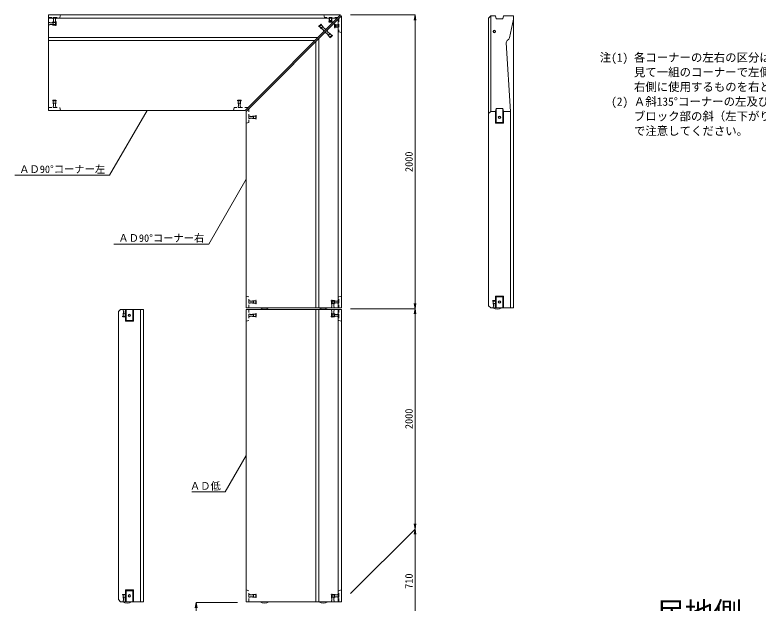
# Model space of a CAD drawing. Units: millimetres at full size; some dimension numbers follow another scale. Extents: x 15766 to 83153, y 33859 to 66135.
# Drawn here: x 72701 to 77762, y 54021 to 58025 of the extents above; entities that cross this region are included whole.
import ezdxf
from ezdxf.enums import TextEntityAlignment as Align

# ---------------------------------------------------------------- set-up
doc = ezdxf.new("R2010")
doc.units = ezdxf.units.MM
doc.header["$LTSCALE"] = 28
doc.linetypes.add('USER2', pattern=[1.35, 0.75, -0.6])
for name, color, linetype, lineweight in [('インサート', 3, 'USER2', 5), ('寸法線', 7, 'Continuous', 13), ('引出線', 4, 'Continuous', 13), ('文字', 7, 'Continuous', 13), ('本体', 2, 'Continuous', 13)]:
    doc.layers.add(name, color=color, linetype=linetype, lineweight=lineweight)
doc.styles.add('ＭＳ ゴシック', font='')
doc.styles.get('ＭＳ ゴシック').set_extended_font_data('MS Gothic')

# ---------------------------------------------------------------- blocks, each defined once
blk = doc.blocks.new('open_arrow')
at = {"color": 0, "linetype": 'Continuous', "lineweight": -2}
blk.add_lwpolyline([(7.5, 1.25), (0, 0), (7.5, -1.25)], dxfattribs=at)
blk = doc.blocks.new('filled_arrow')
at = {"color": 0, "linetype": 'Continuous', "lineweight": -2}
blk.add_solid([(7.5, 1.25), (0, 0), (7.5, -1.25)], dxfattribs=at)

msp = doc.modelspace()

# ---------------------------------------------------------------- linework, layer by layer
at = {"layer": 'インサート'}
for p, q in [((72963, 57960.1), (72963, 58006.1)), ((72963, 58006.1), (72979.5, 58006.1)), ((72965.25, 57976.1), (72965.25, 58006.1)), ((72977.25, 57976.1), (72977.25, 58006.1)), ((72979.5, 57960.1), (72979.5, 58006.1)), ((74842, 57980.1), (74842, 58006.1)), ((74858.5, 58006.1), (74842, 58006.1)), ((74844.25, 57986.1), (74844.25, 58006.1)), ((74856.25, 57986.1), (74856.25, 58006.1)), ((74858.5, 57980.1), (74858.5, 58006.1)), ((72977.25, 57973.35), (72931.25, 57973.35)), ((72931.25, 57973.35), (72931.25, 57956.85)), ((72961.25, 57971.1), (72931.25, 57971.1)), ((72961.25, 57959.1), (72931.25, 57959.1)), ((72977.25, 57956.85), (72931.25, 57956.85)), ((72959.25, 57956.1), (72959.25, 57960.1)), ((72959.25, 57960.1), (72983.25, 57960.1)), ((72959.25, 57956.1), (72983.25, 57956.1)), ((72961.25, 57971.1), (72961.25, 57959.1)), ((72965.25, 57976.1), (72977.25, 57976.1)), ((72981.25, 57977.1), (72977.25, 57977.1)), ((72977.25, 57977.1), (72977.25, 57953.1)), ((72981.25, 57953.1), (72977.25, 57953.1)), ((72981.25, 57977.1), (72981.25, 57953.1)), ((72983.25, 57956.1), (72983.25, 57960.1)), ((74786.32, 57962.88), (74769.34, 57945.91)), ((74789.14, 57960.05), (74772.17, 57943.08)), ((74786.32, 57962.88), (74789.14, 57960.05)), ((74786.49, 57957.4), (74819.02, 57924.87)), ((74838.25, 57976.1), (74838.25, 57980.1)), ((74862.25, 57980.1), (74838.25, 57980.1)), ((74862.25, 57976.1), (74838.25, 57976.1)), ((74856.25, 57986.1), (74844.25, 57986.1)), ((74862.25, 57976.1), (74862.25, 57980.1)), ((74877.25, 57961.1), (74881.25, 57961.1)), ((74877.25, 57961.1), (74877.25, 57937.1)), ((74881.25, 57961.1), (74881.25, 57937.1)), ((74881.25, 57957.35), (74907.25, 57957.35)), ((74887.25, 57955.1), (74907.25, 57955.1)), ((74887.25, 57955.1), (74887.25, 57943.1)), ((74907.25, 57957.35), (74907.25, 57940.85)), ((74769.34, 57945.91), (74772.17, 57943.08)), ((74774.82, 57945.73), (74807.35, 57913.2)), ((74796.21, 57944.49), (74787.73, 57936.01)), ((74787.73, 57936.01), (74808.94, 57914.79)), ((74796.21, 57944.49), (74817.43, 57923.28)), ((74819.02, 57924.87), (74807.35, 57913.2)), ((74826.02, 57917.87), (74814.35, 57906.2)), ((74846.88, 57873.68), (74814.35, 57906.2)), ((74837.16, 57886.58), (74815.94, 57907.79)), ((74845.64, 57895.07), (74824.43, 57916.28)), ((74858.55, 57885.34), (74826.02, 57917.87)), ((74877.25, 57937.1), (74881.25, 57937.1)), ((74881.25, 57940.85), (74907.25, 57940.85)), ((74887.25, 57943.1), (74907.25, 57943.1)), ((74845.64, 57895.07), (74837.16, 57886.58)), ((74861.2, 57888), (74844.23, 57871.03)), ((74847.06, 57868.2), (74844.23, 57871.03)), ((74864.03, 57885.17), (74847.06, 57868.2)), ((74864.03, 57885.17), (74861.2, 57888)), ((72959.25, 57444.1), (72959.25, 57440.1)), ((72959.25, 57444.1), (72983.25, 57444.1)), ((72983.25, 57444.1), (72983.25, 57440.1)), ((74217.25, 57444.1), (74217.25, 57440.1)), ((74241.25, 57444.1), (74217.25, 57444.1)), ((74241.25, 57444.1), (74241.25, 57440.1)), ((72959.25, 57440.1), (72983.25, 57440.1)), ((72963, 57440.1), (72963, 57394.1)), ((72963, 57394.1), (72979.5, 57394.1)), ((72965.25, 57424.1), (72965.25, 57394.1)), ((72965.25, 57424.1), (72977.25, 57424.1)), ((72977.25, 57424.1), (72977.25, 57394.1)), ((72979.5, 57440.1), (72979.5, 57394.1)), ((74241.25, 57440.1), (74217.25, 57440.1)), ((74221, 57440.1), (74221, 57394.1)), ((74237.5, 57394.1), (74221, 57394.1)), ((74223.25, 57424.1), (74223.25, 57394.1)), ((74235.25, 57424.1), (74223.25, 57424.1)), ((74235.25, 57424.1), (74235.25, 57394.1)), ((74237.5, 57440.1), (74237.5, 57394.1)), ((74341.25, 57336.35), (74295.25, 57336.35)), ((74295.25, 57336.35), (74295.25, 57319.85)), ((74325.25, 57334.1), (74295.25, 57334.1)), ((74325.25, 57322.1), (74295.25, 57322.1)), ((74341.25, 57319.85), (74295.25, 57319.85)), ((74325.25, 57334.1), (74325.25, 57322.1)), ((74345.25, 57340.1), (74341.25, 57340.1)), ((74341.25, 57340.1), (74341.25, 57316.1)), ((74345.25, 57316.1), (74341.25, 57316.1)), ((74345.25, 57340.1), (74345.25, 57316.1)), ((74341.25, 56078.35), (74295.25, 56078.35)), ((74295.25, 56061.85), (74295.25, 56078.35)), ((74325.25, 56076.1), (74295.25, 56076.1)), ((74325.25, 56064.1), (74325.25, 56076.1)), ((74345.25, 56082.1), (74341.25, 56082.1)), ((74341.25, 56058.1), (74341.25, 56082.1)), ((74345.25, 56058.1), (74345.25, 56082.1)), ((74854.25, 56080.1), (74854.25, 56076.1)), ((74878.25, 56080.1), (74854.25, 56080.1)), ((74878.25, 56076.1), (74854.25, 56076.1)), ((74857.25, 56082.1), (74861.25, 56082.1)), ((74857.25, 56058.1), (74857.25, 56082.1)), ((74858, 56076.1), (74858, 56030.1)), ((74861.25, 56058.1), (74861.25, 56082.1)), ((74861.25, 56078.35), (74907.25, 56078.35)), ((74874.5, 56076.1), (74874.5, 56030.1)), ((74877.25, 56076.1), (74907.25, 56076.1)), ((74877.25, 56064.1), (74877.25, 56076.1)), ((74878.25, 56080.1), (74878.25, 56076.1)), ((74907.25, 56061.85), (74907.25, 56078.35)), ((75954.25, 56080.1), (75954.25, 56076.1)), ((75978.25, 56080.1), (75954.25, 56080.1)), ((75978.25, 56076.1), (75954.25, 56076.1)), ((75958, 56076.1), (75958, 56030.1)), ((75974.5, 56076.1), (75974.5, 56030.1)), ((75978.25, 56080.1), (75978.25, 56076.1)), ((74325.25, 56064.1), (74295.25, 56064.1)), ((74341.25, 56061.85), (74295.25, 56061.85)), ((74345.25, 56058.1), (74341.25, 56058.1)), ((74857.25, 56058.1), (74861.25, 56058.1)), ((74874.5, 56030.1), (74858, 56030.1)), ((74860.25, 56060.1), (74860.25, 56030.1)), ((74872.25, 56060.1), (74860.25, 56060.1)), ((74861.25, 56061.85), (74907.25, 56061.85)), ((74872.25, 56060.1), (74872.25, 56030.1)), ((74877.25, 56064.1), (74907.25, 56064.1)), ((75974.5, 56030.1), (75958, 56030.1)), ((75960.25, 56060.1), (75960.25, 56030.1)), ((75972.25, 56060.1), (75960.25, 56060.1)), ((75972.25, 56060.1), (75972.25, 56030.1)), ((73434.25, 55970.1), (73434.25, 55974.1)), ((73458.25, 55974.1), (73434.25, 55974.1)), ((73438, 55974.1), (73438, 56020.1)), ((73454.5, 56020.1), (73438, 56020.1)), ((73440.25, 55990.1), (73440.25, 56020.1)), ((73452.25, 55990.1), (73440.25, 55990.1)), ((73452.25, 55990.1), (73452.25, 56020.1)), ((73454.5, 55974.1), (73454.5, 56020.1)), ((73458.25, 55970.1), (73458.25, 55974.1)), ((74341.25, 55988.35), (74295.25, 55988.35)), ((74295.25, 55988.35), (74295.25, 55971.85)), ((74325.25, 55986.1), (74295.25, 55986.1)), ((74325.25, 55974.1), (74295.25, 55974.1)), ((74325.25, 55986.1), (74325.25, 55974.1)), ((74345.25, 55992.1), (74341.25, 55992.1)), ((74341.25, 55992.1), (74341.25, 55968.1)), ((74345.25, 55992.1), (74345.25, 55968.1)), ((74854.25, 55970.1), (74854.25, 55974.1)), ((74878.25, 55974.1), (74854.25, 55974.1)), ((74857.25, 55992.1), (74861.25, 55992.1)), ((74857.25, 55992.1), (74857.25, 55968.1)), ((74858, 55974.1), (74858, 56020.1)), ((74874.5, 56020.1), (74858, 56020.1)), ((74860.25, 55990.1), (74860.25, 56020.1)), ((74872.25, 55990.1), (74860.25, 55990.1)), ((74861.25, 55992.1), (74861.25, 55968.1)), ((74861.25, 55988.35), (74907.25, 55988.35)), ((74872.25, 55990.1), (74872.25, 56020.1)), ((74874.5, 55974.1), (74874.5, 56020.1)), ((74877.25, 55986.1), (74907.25, 55986.1)), ((74877.25, 55986.1), (74877.25, 55974.1)), ((74877.25, 55974.1), (74907.25, 55974.1)), ((74878.25, 55970.1), (74878.25, 55974.1)), ((74907.25, 55988.35), (74907.25, 55971.85)), ((73458.25, 55970.1), (73434.25, 55970.1)), ((74341.25, 55971.85), (74295.25, 55971.85)), ((74345.25, 55968.1), (74341.25, 55968.1)), ((74878.25, 55970.1), (74854.25, 55970.1)), ((74857.25, 55968.1), (74861.25, 55968.1)), ((74861.25, 55971.85), (74907.25, 55971.85)), ((73434.25, 54080.1), (73434.25, 54076.1)), ((73434.25, 54080.1), (73458.25, 54080.1)), ((73434.25, 54076.1), (73458.25, 54076.1)), ((73438, 54076.1), (73438, 54030.1)), ((73440.25, 54060.1), (73440.25, 54030.1)), ((73440.25, 54060.1), (73452.25, 54060.1)), ((73452.25, 54060.1), (73452.25, 54030.1)), ((73454.5, 54076.1), (73454.5, 54030.1)), ((73458.25, 54080.1), (73458.25, 54076.1)), ((74341.25, 54078.35), (74295.25, 54078.35)), ((74295.25, 54061.85), (74295.25, 54078.35)), ((74325.25, 54076.1), (74295.25, 54076.1)), ((74325.25, 54064.1), (74295.25, 54064.1)), ((74341.25, 54061.85), (74295.25, 54061.85)), ((74325.25, 54064.1), (74325.25, 54076.1)), ((74345.25, 54082.1), (74341.25, 54082.1)), ((74341.25, 54058.1), (74341.25, 54082.1)), ((74345.25, 54058.1), (74341.25, 54058.1)), ((74345.25, 54058.1), (74345.25, 54082.1)), ((74854.25, 54080.1), (74854.25, 54076.1)), ((74878.25, 54080.1), (74854.25, 54080.1)), ((74878.25, 54076.1), (74854.25, 54076.1)), ((74857.25, 54082.1), (74861.25, 54082.1)), ((74857.25, 54058.1), (74857.25, 54082.1)), ((74857.25, 54058.1), (74861.25, 54058.1)), ((74858, 54076.1), (74858, 54030.1)), ((74860.25, 54060.1), (74860.25, 54030.1)), ((74872.25, 54060.1), (74860.25, 54060.1)), ((74861.25, 54058.1), (74861.25, 54082.1)), ((74861.25, 54078.35), (74907.25, 54078.35)), ((74861.25, 54061.85), (74907.25, 54061.85)), ((74872.25, 54060.1), (74872.25, 54030.1)), ((74874.5, 54076.1), (74874.5, 54030.1)), ((74877.25, 54076.1), (74907.25, 54076.1)), ((74877.25, 54064.1), (74877.25, 54076.1)), ((74877.25, 54064.1), (74907.25, 54064.1)), ((74878.25, 54080.1), (74878.25, 54076.1)), ((74907.25, 54061.85), (74907.25, 54078.35)), ((73438, 54030.1), (73454.5, 54030.1)), ((74874.5, 54030.1), (74858, 54030.1))]:
    msp.add_line(p, q, dxfattribs=at)
at = {"layer": 'インサート', "linetype": 'Continuous'}
for centre, radius in [((75966.25, 57912.04), 8.25), ((75966.25, 57912.04), 6), ((76001.25, 57328.1), 8.25), ((76001.25, 57328.1), 6), ((76001.25, 56070.1), 8.25), ((76001.25, 56070.1), 6), ((73481.25, 55980.1), 8.25), ((73481.25, 55980.1), 6), ((73481.25, 54070.1), 8.25), ((73481.25, 54070.1), 6)]:
    msp.add_circle(centre, radius, dxfattribs=at)
at = {"layer": '寸法線'}
for p, q in [((74986.25, 58025.1), (75426.25, 58025.1)), ((75426.25, 58025.1), (75426.25, 56025.1)), ((74986.25, 56025.1), (75426.25, 56025.1)), ((74986.25, 56025.1), (75426.25, 56025.1)), ((75426.25, 56025.1), (75426.25, 54525.1)), ((74986.25, 54085.1), (75426.25, 54525.1)), ((75426.25, 54525.1), (75426.25, 53815.1)), ((73935.37, 54025.1), (73935.37, 53045.86)), ((74216.25, 54025.1), (73935.37, 54025.1))]:
    msp.add_line(p, q, dxfattribs=at)
at = {"layer": '引出線'}
for points in [[(73601.25, 57375.1), (73345.98, 56932.96), (72701.15, 56932.96)], [(74276.25, 56906.51), (74020.98, 56464.36), (73375.87, 56464.36)], [(74276.25, 55025.1), (74133.08, 54777.13), (73906.82, 54777.13)]]:
    msp.add_lwpolyline(points, dxfattribs=at)
at = {"layer": '本体'}
for p, q in [((72931.25, 57375.1), (72931.25, 58025.1)), ((72931.25, 58025.1), (74919.25, 58025.1)), ((74919.25, 58025.1), (74269.25, 57375.1)), ((74926.25, 58018.1), (74276.25, 57368.1)), ((74926.25, 56030.1), (74926.25, 58018.1)), ((75926.25, 58003.1), (75941.25, 58018.1)), ((75926.25, 57353.1), (75926.25, 58003.1)), ((75973.75, 58018.1), (75941.25, 58018.1)), ((76096.25, 58018.1), (76028.75, 58018.1)), ((76096.25, 56030.1), (76096.25, 58018.1)), ((76096.25, 57995.1), (76069.56, 57869.26)), ((76063.66, 57858.8), (76053.75, 57849.54)), ((76047.45, 57833.7), (76076.25, 57368.1)), ((72931.25, 57375.1), (74269.25, 57375.1)), ((74276.25, 56030.1), (74276.25, 57368.1)), ((75941.25, 57368.1), (75926.25, 57353.1)), ((75926.25, 56045.1), (75926.25, 57353.1)), ((75973.75, 57368.1), (75941.25, 57368.1)), ((76076.25, 57368.1), (76028.75, 57368.1)), ((76076.25, 56030.1), (76076.25, 57368.1)), ((74276.25, 56030.1), (74926.25, 56030.1)), ((75941.25, 56030.1), (75926.25, 56045.1)), ((76096.25, 56030.1), (75941.25, 56030.1)), ((73421.25, 56020.1), (73406.25, 56005.1)), ((73406.25, 56005.1), (73406.25, 54045.1)), ((73576.25, 56020.1), (73421.25, 56020.1)), ((73556.25, 56020.1), (73556.25, 54030.1)), ((73576.25, 56020.1), (73576.25, 54030.1)), ((74276.25, 56020.1), (74926.25, 56020.1)), ((74276.25, 54030.1), (74276.25, 56020.1)), ((74926.25, 54030.1), (74926.25, 56020.1)), ((73421.25, 54030.1), (73406.25, 54045.1)), ((73576.25, 54030.1), (73421.25, 54030.1)), ((74276.25, 54030.1), (74926.25, 54030.1))]:
    msp.add_line(p, q, dxfattribs=at)
at = {"layer": '本体', "linetype": 'USER2', "lineweight": 9}
for p, q in [((72931.25, 58006.1), (73006.25, 58006.1)), ((73006.25, 58006.1), (73011.25, 58025.1)), ((74810.25, 58006.1), (74805.25, 58025.1)), ((74900.25, 58006.1), (74810.25, 58006.1)), ((74907.25, 57999.1), (74907.25, 57909.1)), ((74907.25, 57909.1), (74926.25, 57904.1)), ((72931.25, 57394.1), (73006.25, 57394.1)), ((73006.25, 57394.1), (73011.25, 57375.1)), ((74194.25, 57394.1), (74189.25, 57375.1)), ((74288.25, 57394.1), (74194.25, 57394.1)), ((74295.25, 57387.1), (74295.25, 57293.1)), ((74295.25, 57293.1), (74276.25, 57288.1)), ((74295.25, 56105.1), (74276.25, 56110.1)), ((74295.25, 56030.1), (74295.25, 56105.1)), ((74907.25, 56105.1), (74926.25, 56110.1)), ((74907.25, 56030.1), (74907.25, 56105.1)), ((74295.25, 56020.1), (74295.25, 55945.1)), ((74907.25, 56020.1), (74907.25, 55945.1)), ((74295.25, 55945.1), (74276.25, 55940.1)), ((74907.25, 55945.1), (74926.25, 55940.1)), ((74295.25, 54105.1), (74276.25, 54110.1)), ((74295.25, 54030.1), (74295.25, 54105.1)), ((74907.25, 54105.1), (74926.25, 54110.1)), ((74907.25, 54030.1), (74907.25, 54105.1))]:
    msp.add_line(p, q, dxfattribs=at)
at = {"layer": '本体', "lineweight": 9}
for p, q in [((72931.25, 58002.1), (74896.25, 58002.1)), ((75941.25, 57368.1), (75941.25, 58018.1)), ((75978.75, 57999.1), (75973.75, 58018.1)), ((76023.75, 57999.1), (75978.75, 57999.1)), ((76028.75, 58018.1), (76023.75, 57999.1)), ((74903.25, 56030.1), (74903.25, 57995.1)), ((72931.25, 57870.1), (74764.25, 57870.1)), ((72931.25, 57850.1), (74744.25, 57850.1)), ((74771.25, 56030.1), (74771.25, 57863.1)), ((74751.25, 56030.1), (74751.25, 57843.1)), ((75978.75, 57387.1), (75973.75, 57368.1)), ((76023.75, 57387.1), (75978.75, 57387.1)), ((75978.75, 57368.1), (75978.75, 57387.1)), ((76023.75, 57368.1), (76023.75, 57387.1)), ((76028.75, 57368.1), (76023.75, 57387.1)), ((74751.25, 54030.1), (74751.25, 56020.1)), ((74771.25, 54030.1), (74771.25, 56020.1)), ((74903.25, 54030.1), (74903.25, 56020.1))]:
    msp.add_line(p, q, dxfattribs=at)
at = {"layer": '本体', "lineweight": 5}
for p, q in [((75973.75, 57288.1), (75973.75, 57368.1)), ((75978.75, 57293.1), (75978.75, 57368.1)), ((76023.75, 57293.1), (76023.75, 57368.1)), ((76028.75, 57288.1), (76028.75, 57368.1)), ((75978.75, 57293.1), (75973.75, 57288.1)), ((76023.75, 57293.1), (75978.75, 57293.1)), ((76028.75, 57288.1), (76023.75, 57293.1)), ((76028.75, 57288.1), (75973.75, 57288.1)), ((75973.75, 56110.1), (75973.75, 56030.1)), ((76028.75, 56110.1), (75973.75, 56110.1)), ((75978.75, 56105.1), (75973.75, 56110.1)), ((75978.75, 56105.1), (75978.75, 56030.1)), ((76023.75, 56105.1), (75978.75, 56105.1)), ((76028.75, 56110.1), (76023.75, 56105.1)), ((76023.75, 56105.1), (76023.75, 56030.1)), ((76028.75, 56110.1), (76028.75, 56030.1)), ((73453.75, 55940.1), (73453.75, 56020.1)), ((73458.75, 55945.1), (73458.75, 56020.1)), ((73503.75, 55945.1), (73503.75, 56020.1)), ((73508.75, 55940.1), (73508.75, 56020.1)), ((73458.75, 55945.1), (73453.75, 55940.1)), ((73508.75, 55940.1), (73453.75, 55940.1)), ((73503.75, 55945.1), (73458.75, 55945.1)), ((73508.75, 55940.1), (73503.75, 55945.1)), ((73453.75, 54110.1), (73453.75, 54030.1)), ((73508.75, 54110.1), (73453.75, 54110.1)), ((73458.75, 54105.1), (73453.75, 54110.1)), ((73458.75, 54105.1), (73458.75, 54030.1)), ((73503.75, 54105.1), (73458.75, 54105.1)), ((73508.75, 54110.1), (73503.75, 54105.1)), ((73503.75, 54105.1), (73503.75, 54030.1)), ((73508.75, 54110.1), (73508.75, 54030.1))]:
    msp.add_line(p, q, dxfattribs=at)
at = {"layer": '本体'}
for centre, radius, start, end in [((76067.41, 57834.93), 20, 133.088, 183.53956), ((76049.99, 57873.41), 20, 313.088, 348.02387), ((74401.25, 56075.6), 54.5, 236.60151, 303.39849), ((74801.25, 56075.6), 54.5, 236.60151, 303.39849), ((75986.25, 56075.6), 54.5, 236.60151, 303.39849), ((73466.25, 54075.6), 54.5, 236.60151, 303.39849), ((74401.25, 54075.6), 54.5, 236.60151, 303.39849), ((74801.25, 54075.6), 54.5, 236.60151, 303.39849)]:
    msp.add_arc(centre, radius, start, end, dxfattribs=at)

# ---------------------------------------------------------------- block references
at = {"layer": '寸法線', "xscale": 4.8, "yscale": 4.8}
for p, rotation in [((75426.25, 58025.1), 270), ((75426.25, 56025.1), 90), ((75426.25, 56025.1), 270), ((75426.25, 54525.1), 90), ((75426.25, 54525.1), 270), ((73935.37, 54025.1), 270)]:
    msp.add_blockref('open_arrow', p, dxfattribs=dict(at, rotation=rotation))
at = {"layer": '引出線', "xscale": 0.16, "yscale": 0.16, "rotation": 240}
for p in [(73601.25, 57375.1), (74276.25, 56906.51), (74276.25, 55025.1)]:
    msp.add_blockref('filled_arrow', p, dxfattribs=at)

# ---------------------------------------------------------------- texts
at = {"layer": '寸法線', "style": 'ＭＳ ゴシック'}
for s, p in [('2000', (75384.25, 57025.1)), ('2000', (75384.25, 55275.1)), ('710', (75384.25, 54170.1))]:
    msp.add_text(s, height=51.27, rotation=90, dxfattribs=at).set_placement(p, align=Align.MIDDLE_CENTER)
at = {"layer": '引出線', "style": 'ＭＳ ゴシック'}
for s, p in [('ＡＤ90°コーナー左', (73315.98, 56999.95)), ('ＡＤ90°コーナー右', (73990.98, 56531.36)), ('ＡＤ低', (74103.08, 54843.58))]:
    msp.add_text(s, height=51.27, dxfattribs=at).set_placement(p, align=Align.TOP_RIGHT)
at = {"layer": '文字', "style": 'ＭＳ ゴシック'}
for s, p in [('注(1) 各コーナーの左右の区分は、道路側より民地側を', (76683.33, 57762.98)), ('\u3000\u3000\u3000見て一組のコーナーで左側に使用するものを左、', (76683.33, 57662.98)), ('\u3000\u3000\u3000右側に使用するものを右と呼びます。', (76683.33, 57562.98)), ('\u3000(2) Ａ斜135°コーナーの左及び右については、境界', (76683.33, 57462.98)), ('\u3000\u3000\u3000ブロック部の斜（左下がり ･ 右下がり）があるの', (76683.33, 57362.98)), ('\u3000\u3000\u3000で注意してください。', (76683.33, 57262.98))]:
    msp.add_text(s, height=56.96, dxfattribs=at).set_placement(p, align=Align.TOP_LEFT)
msp.add_text('民地側', height=142.4, dxfattribs=at).set_placement((77068.76, 53843.81), align=Align.BOTTOM_LEFT)

doc.saveas('drawing.dxf')
